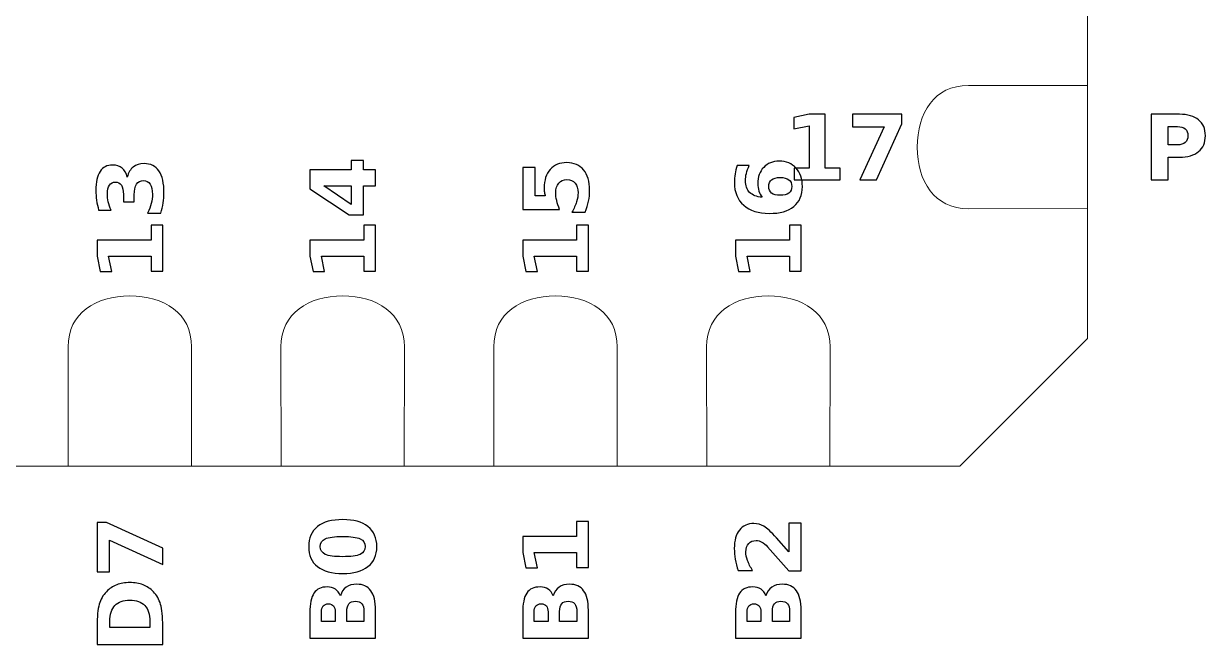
# Model space of a CAD drawing. Header units: centimetres. Extents: x -11 to -9.93, y -15.45 to -14.26.
# Drawn here: x -10.5 to -10.2223, y -15.1419 to -14.996 of the extents above; entities that cross this region are included whole.
import ezdxf

# ---------------------------------------------------------------- set-up
doc = ezdxf.new("R2010")
doc.units = ezdxf.units.CM
doc.header["$MEASUREMENT"] = 0
doc.layers.add('Layer 1', color=7, linetype='Continuous')

msp = doc.modelspace()

# ---------------------------------------------------------------- linework, layer by layer
at = {"layer": 'Layer 1', "color": 7, "lineweight": 9}
msp.add_open_spline([(-10.75, -15.07), (-10.75, -15.07), (-10.75, -14.63), (-10.75, -14.63), (-10.75, -14.63), (-10.75, -14.63), (-10.72, -14.6), (-10.72, -14.6), (-10.72, -14.6), (-10.72, -14.6), (-10.28, -14.6), (-10.28, -14.6), (-10.28, -14.6), (-10.28, -14.6), (-10.25, -14.63), (-10.25, -14.63), (-10.25, -14.63), (-10.25, -14.63), (-10.25, -15.07), (-10.25, -15.07), (-10.25, -15.07), (-10.25, -15.07), (-10.28, -15.1), (-10.28, -15.1), (-10.28, -15.1), (-10.28, -15.1), (-10.72, -15.1), (-10.72, -15.1), (-10.72, -15.1), (-10.72, -15.1), (-10.75, -15.07), (-10.75, -15.07)], degree=3, knots=[0, 0, 0, 0, 0.125, 0.125, 0.125, 0.125, 0.25, 0.25, 0.25, 0.25, 0.375, 0.375, 0.375, 0.375, 0.5, 0.5, 0.5, 0.5, 0.625, 0.625, 0.625, 0.625, 0.75, 0.75, 0.75, 0.75, 0.875, 0.875, 0.875, 0.875, 1, 1, 1, 1], dxfattribs=at)
at = {"layer": 'Layer 1', "color": 250, "lineweight": 5}
for points in [[(-10.278, -15.0105), (-10.28601, -15.0105), (-10.29, -15.01699), (-10.29, -15.025), (-10.29, -15.025), (-10.29, -15.03301), (-10.28601, -15.0395), (-10.278, -15.0395), (-10.278, -15.0395), (-10.278, -15.0395), (-10.25, -15.03947), (-10.25, -15.03947), (-10.25, -15.03947), (-10.25, -15.03947), (-10.25, -15.01054), (-10.25, -15.01054), (-10.25, -15.01054), (-10.25, -15.01054), (-10.278, -15.0105), (-10.278, -15.0105)], [(-10.4605, -15.072), (-10.4605, -15.06399), (-10.46699, -15.06), (-10.475, -15.06), (-10.475, -15.06), (-10.48301, -15.06), (-10.4895, -15.06399), (-10.4895, -15.072), (-10.4895, -15.072), (-10.4895, -15.072), (-10.48947, -15.1), (-10.48947, -15.1), (-10.48947, -15.1), (-10.48947, -15.1), (-10.46054, -15.1), (-10.46054, -15.1), (-10.46054, -15.1), (-10.46054, -15.1), (-10.4605, -15.072), (-10.4605, -15.072)], [(-10.4105, -15.072), (-10.4105, -15.06399), (-10.41699, -15.06), (-10.425, -15.06), (-10.425, -15.06), (-10.43301, -15.06), (-10.4395, -15.06399), (-10.4395, -15.072), (-10.4395, -15.072), (-10.4395, -15.072), (-10.43947, -15.1), (-10.43947, -15.1), (-10.43947, -15.1), (-10.43947, -15.1), (-10.41054, -15.1), (-10.41054, -15.1), (-10.41054, -15.1), (-10.41054, -15.1), (-10.4105, -15.072), (-10.4105, -15.072)], [(-10.3605, -15.072), (-10.3605, -15.06399), (-10.36699, -15.06), (-10.375, -15.06), (-10.375, -15.06), (-10.38301, -15.06), (-10.3895, -15.06399), (-10.3895, -15.072), (-10.3895, -15.072), (-10.3895, -15.072), (-10.38947, -15.1), (-10.38947, -15.1), (-10.38947, -15.1), (-10.38947, -15.1), (-10.36054, -15.1), (-10.36054, -15.1), (-10.36054, -15.1), (-10.36054, -15.1), (-10.3605, -15.072), (-10.3605, -15.072)], [(-10.3105, -15.072), (-10.3105, -15.06399), (-10.31699, -15.06), (-10.325, -15.06), (-10.325, -15.06), (-10.33301, -15.06), (-10.3395, -15.06399), (-10.3395, -15.072), (-10.3395, -15.072), (-10.3395, -15.072), (-10.33947, -15.1), (-10.33947, -15.1), (-10.33947, -15.1), (-10.33947, -15.1), (-10.31054, -15.1), (-10.31054, -15.1), (-10.31054, -15.1), (-10.31054, -15.1), (-10.3105, -15.072), (-10.3105, -15.072)]]:
    msp.add_open_spline(points, degree=3, knots=[0, 0, 0, 0, 0.2, 0.2, 0.2, 0.2, 0.4, 0.4, 0.4, 0.4, 0.6, 0.6, 0.6, 0.6, 0.8, 0.8, 0.8, 0.8, 1, 1, 1, 1], dxfattribs=at)
at = {"layer": 'Layer 1', "color": 250}
for points, knots in [([(-10.31889, -15.02997), (-10.31889, -15.02997), (-10.31538, -15.02997), (-10.31538, -15.02997), (-10.31538, -15.02997), (-10.31538, -15.02997), (-10.31538, -15.02), (-10.31538, -15.02), (-10.31538, -15.02), (-10.31538, -15.02), (-10.31898, -15.02074), (-10.31898, -15.02074), (-10.31898, -15.02074), (-10.31898, -15.02074), (-10.31898, -15.01803), (-10.31898, -15.01803), (-10.31898, -15.01803), (-10.31898, -15.01803), (-10.3154, -15.01729), (-10.3154, -15.01729), (-10.3154, -15.01729), (-10.3154, -15.01729), (-10.31161, -15.01729), (-10.31161, -15.01729), (-10.31161, -15.01729), (-10.31161, -15.01729), (-10.31161, -15.02997), (-10.31161, -15.02997), (-10.31161, -15.02997), (-10.31161, -15.02997), (-10.3081, -15.02997), (-10.3081, -15.02997), (-10.3081, -15.02997), (-10.3081, -15.02997), (-10.3081, -15.03272), (-10.3081, -15.03272), (-10.3081, -15.03272), (-10.3081, -15.03272), (-10.31889, -15.03272), (-10.31889, -15.03272), (-10.31889, -15.03272), (-10.31889, -15.03272), (-10.31889, -15.02997), (-10.31889, -15.02997)], [0, 0, 0, 0, 0.090909, 0.090909, 0.090909, 0.090909, 0.181818, 0.181818, 0.181818, 0.181818, 0.272727, 0.272727, 0.272727, 0.272727, 0.363636, 0.363636, 0.363636, 0.363636, 0.454545, 0.454545, 0.454545, 0.454545, 0.545455, 0.545455, 0.545455, 0.545455, 0.636364, 0.636364, 0.636364, 0.636364, 0.727273, 0.727273, 0.727273, 0.727273, 0.818182, 0.818182, 0.818182, 0.818182, 0.909091, 0.909091, 0.909091, 0.909091, 1, 1, 1, 1]), ([(-10.30523, -15.01729), (-10.30523, -15.01729), (-10.2936, -15.01729), (-10.2936, -15.01729), (-10.2936, -15.01729), (-10.2936, -15.01729), (-10.2936, -15.01953), (-10.2936, -15.01953), (-10.2936, -15.01953), (-10.2936, -15.01953), (-10.29961, -15.03272), (-10.29961, -15.03272), (-10.29961, -15.03272), (-10.29961, -15.03272), (-10.30349, -15.03272), (-10.30349, -15.03272), (-10.30349, -15.03272), (-10.30349, -15.03272), (-10.29779, -15.02021), (-10.29779, -15.02021), (-10.29779, -15.02021), (-10.29779, -15.02021), (-10.30523, -15.02021), (-10.30523, -15.02021), (-10.30523, -15.02021), (-10.30523, -15.02021), (-10.30523, -15.01729), (-10.30523, -15.01729)], [0, 0, 0, 0, 0.142857, 0.142857, 0.142857, 0.142857, 0.285714, 0.285714, 0.285714, 0.285714, 0.428571, 0.428571, 0.428571, 0.428571, 0.571429, 0.571429, 0.571429, 0.571429, 0.714286, 0.714286, 0.714286, 0.714286, 0.857143, 0.857143, 0.857143, 0.857143, 1, 1, 1, 1]), ([(-10.23502, -15.01729), (-10.23502, -15.01729), (-10.22841, -15.01729), (-10.22841, -15.01729), (-10.22841, -15.01729), (-10.22645, -15.01729), (-10.22494, -15.01772), (-10.22389, -15.0186), (-10.22389, -15.0186), (-10.22284, -15.01947), (-10.22231, -15.02071), (-10.22231, -15.02232), (-10.22231, -15.02232), (-10.22231, -15.02394), (-10.22284, -15.02518), (-10.22389, -15.02605), (-10.22389, -15.02605), (-10.22494, -15.02693), (-10.22645, -15.02736), (-10.22841, -15.02736), (-10.22841, -15.02736), (-10.22841, -15.02736), (-10.23104, -15.02736), (-10.23104, -15.02736), (-10.23104, -15.02736), (-10.23104, -15.02736), (-10.23104, -15.03272), (-10.23104, -15.03272), (-10.23104, -15.03272), (-10.23104, -15.03272), (-10.23502, -15.03272), (-10.23502, -15.03272), (-10.23502, -15.03272), (-10.23502, -15.03272), (-10.23502, -15.01729), (-10.23502, -15.01729)], [0, 0, 0, 0, 0.111111, 0.111111, 0.111111, 0.111111, 0.222222, 0.222222, 0.222222, 0.222222, 0.333333, 0.333333, 0.333333, 0.333333, 0.444444, 0.444444, 0.444444, 0.444444, 0.555556, 0.555556, 0.555556, 0.555556, 0.666667, 0.666667, 0.666667, 0.666667, 0.777778, 0.777778, 0.777778, 0.777778, 0.888889, 0.888889, 0.888889, 0.888889, 1, 1, 1, 1]), ([(-10.23104, -15.02017), (-10.23104, -15.02017), (-10.23104, -15.02448), (-10.23104, -15.02448), (-10.23104, -15.02448), (-10.23104, -15.02448), (-10.22883, -15.02448), (-10.22883, -15.02448), (-10.22883, -15.02448), (-10.22806, -15.02448), (-10.22747, -15.02429), (-10.22705, -15.02392), (-10.22705, -15.02392), (-10.22663, -15.02354), (-10.22641, -15.02301), (-10.22641, -15.02232), (-10.22641, -15.02232), (-10.22641, -15.02163), (-10.22663, -15.0211), (-10.22705, -15.02073), (-10.22705, -15.02073), (-10.22747, -15.02036), (-10.22806, -15.02017), (-10.22883, -15.02017), (-10.22883, -15.02017), (-10.22883, -15.02017), (-10.23104, -15.02017), (-10.23104, -15.02017)], [0, 0, 0, 0, 0.142857, 0.142857, 0.142857, 0.142857, 0.285714, 0.285714, 0.285714, 0.285714, 0.428571, 0.428571, 0.428571, 0.428571, 0.571429, 0.571429, 0.571429, 0.571429, 0.714286, 0.714286, 0.714286, 0.714286, 0.857143, 0.857143, 0.857143, 0.857143, 1, 1, 1, 1]), ([(-10.4756, -15.03205), (-10.47534, -15.03101), (-10.47487, -15.03022), (-10.4742, -15.02968), (-10.4742, -15.02968), (-10.47354, -15.02914), (-10.47269, -15.02887), (-10.47167, -15.02887), (-10.47167, -15.02887), (-10.47013, -15.02887), (-10.46897, -15.02945), (-10.46817, -15.03062), (-10.46817, -15.03062), (-10.46738, -15.03179), (-10.46698, -15.0335), (-10.46698, -15.03575), (-10.46698, -15.03575), (-10.46698, -15.03654), (-10.46704, -15.03734), (-10.46717, -15.03813), (-10.46717, -15.03813), (-10.4673, -15.03893), (-10.46749, -15.03972), (-10.46775, -15.0405), (-10.46775, -15.0405), (-10.46775, -15.0405), (-10.47082, -15.0405), (-10.47082, -15.0405), (-10.47082, -15.0405), (-10.47044, -15.03975), (-10.47016, -15.03901), (-10.46997, -15.03828), (-10.46997, -15.03828), (-10.46979, -15.03755), (-10.46969, -15.03682), (-10.46969, -15.03611), (-10.46969, -15.03611), (-10.46969, -15.03506), (-10.46987, -15.03425), (-10.47024, -15.03369), (-10.47024, -15.03369), (-10.4706, -15.03313), (-10.47113, -15.03285), (-10.47181, -15.03285), (-10.47181, -15.03285), (-10.47251, -15.03285), (-10.47305, -15.03314), (-10.47341, -15.03371), (-10.47341, -15.03371), (-10.47377, -15.03429), (-10.47395, -15.03514), (-10.47395, -15.03626), (-10.47395, -15.03626), (-10.47395, -15.03626), (-10.47395, -15.03785), (-10.47395, -15.03785), (-10.47395, -15.03785), (-10.47395, -15.03785), (-10.47651, -15.03785), (-10.47651, -15.03785), (-10.47651, -15.03785), (-10.47651, -15.03785), (-10.47651, -15.03618), (-10.47651, -15.03618), (-10.47651, -15.03618), (-10.47651, -15.03517), (-10.47667, -15.03443), (-10.47698, -15.03394), (-10.47698, -15.03394), (-10.4773, -15.03345), (-10.47777, -15.03321), (-10.47841, -15.03321), (-10.47841, -15.03321), (-10.479, -15.03321), (-10.47946, -15.03345), (-10.47978, -15.03392), (-10.47978, -15.03392), (-10.48011, -15.0344), (-10.48027, -15.03507), (-10.48027, -15.03594), (-10.48027, -15.03594), (-10.48027, -15.03658), (-10.4802, -15.03722), (-10.48006, -15.03788), (-10.48006, -15.03788), (-10.47991, -15.03853), (-10.4797, -15.03918), (-10.47941, -15.03983), (-10.47941, -15.03983), (-10.47941, -15.03983), (-10.48233, -15.03983), (-10.48233, -15.03983), (-10.48233, -15.03983), (-10.48255, -15.03904), (-10.48272, -15.03827), (-10.48283, -15.0375), (-10.48283, -15.0375), (-10.48294, -15.03672), (-10.48299, -15.03597), (-10.48299, -15.03522), (-10.48299, -15.03522), (-10.48299, -15.03322), (-10.48266, -15.03172), (-10.482, -15.03072), (-10.482, -15.03072), (-10.48135, -15.02973), (-10.48036, -15.02923), (-10.47903, -15.02923), (-10.47903, -15.02923), (-10.47813, -15.02923), (-10.47739, -15.02947), (-10.47682, -15.02994), (-10.47682, -15.02994), (-10.47624, -15.03042), (-10.47584, -15.03112), (-10.4756, -15.03205)], [0, 0, 0, 0, 0.034483, 0.034483, 0.034483, 0.034483, 0.068966, 0.068966, 0.068966, 0.068966, 0.103448, 0.103448, 0.103448, 0.103448, 0.137931, 0.137931, 0.137931, 0.137931, 0.172414, 0.172414, 0.172414, 0.172414, 0.206897, 0.206897, 0.206897, 0.206897, 0.241379, 0.241379, 0.241379, 0.241379, 0.275862, 0.275862, 0.275862, 0.275862, 0.310345, 0.310345, 0.310345, 0.310345, 0.344828, 0.344828, 0.344828, 0.344828, 0.37931, 0.37931, 0.37931, 0.37931, 0.413793, 0.413793, 0.413793, 0.413793, 0.448276, 0.448276, 0.448276, 0.448276, 0.482759, 0.482759, 0.482759, 0.482759, 0.517241, 0.517241, 0.517241, 0.517241, 0.551724, 0.551724, 0.551724, 0.551724, 0.586207, 0.586207, 0.586207, 0.586207, 0.62069, 0.62069, 0.62069, 0.62069, 0.655172, 0.655172, 0.655172, 0.655172, 0.689655, 0.689655, 0.689655, 0.689655, 0.724138, 0.724138, 0.724138, 0.724138, 0.758621, 0.758621, 0.758621, 0.758621, 0.793103, 0.793103, 0.793103, 0.793103, 0.827586, 0.827586, 0.827586, 0.827586, 0.862069, 0.862069, 0.862069, 0.862069, 0.896552, 0.896552, 0.896552, 0.896552, 0.931034, 0.931034, 0.931034, 0.931034, 0.965517, 0.965517, 0.965517, 0.965517, 1, 1, 1, 1]), ([(-10.43271, -15.03478), (-10.43271, -15.03478), (-10.43271, -15.03035), (-10.43271, -15.03035), (-10.43271, -15.03035), (-10.43271, -15.03035), (-10.42297, -15.03035), (-10.42297, -15.03035), (-10.42297, -15.03035), (-10.42297, -15.03035), (-10.42297, -15.02815), (-10.42297, -15.02815), (-10.42297, -15.02815), (-10.42297, -15.02815), (-10.42009, -15.02815), (-10.42009, -15.02815), (-10.42009, -15.02815), (-10.42009, -15.02815), (-10.42009, -15.03035), (-10.42009, -15.03035), (-10.42009, -15.03035), (-10.42009, -15.03035), (-10.41728, -15.03035), (-10.41728, -15.03035), (-10.41728, -15.03035), (-10.41728, -15.03035), (-10.41728, -15.03411), (-10.41728, -15.03411), (-10.41728, -15.03411), (-10.41728, -15.03411), (-10.42009, -15.03411), (-10.42009, -15.03411), (-10.42009, -15.03411), (-10.42009, -15.03411), (-10.42009, -15.04096), (-10.42009, -15.04096), (-10.42009, -15.04096), (-10.42009, -15.04096), (-10.4235, -15.04096), (-10.4235, -15.04096), (-10.4235, -15.04096), (-10.4235, -15.04096), (-10.43271, -15.03478), (-10.43271, -15.03478)], [0, 0, 0, 0, 0.090909, 0.090909, 0.090909, 0.090909, 0.181818, 0.181818, 0.181818, 0.181818, 0.272727, 0.272727, 0.272727, 0.272727, 0.363636, 0.363636, 0.363636, 0.363636, 0.454545, 0.454545, 0.454545, 0.454545, 0.545455, 0.545455, 0.545455, 0.545455, 0.636364, 0.636364, 0.636364, 0.636364, 0.727273, 0.727273, 0.727273, 0.727273, 0.818182, 0.818182, 0.818182, 0.818182, 0.909091, 0.909091, 0.909091, 0.909091, 1, 1, 1, 1]), ([(-10.38271, -15.03967), (-10.38271, -15.03967), (-10.38271, -15.02977), (-10.38271, -15.02977), (-10.38271, -15.02977), (-10.38271, -15.02977), (-10.37979, -15.02977), (-10.37979, -15.02977), (-10.37979, -15.02977), (-10.37979, -15.02977), (-10.37979, -15.03649), (-10.37979, -15.03649), (-10.37979, -15.03649), (-10.37979, -15.03649), (-10.3774, -15.03649), (-10.3774, -15.03649), (-10.3774, -15.03649), (-10.37748, -15.03619), (-10.37754, -15.03589), (-10.37759, -15.03558), (-10.37759, -15.03558), (-10.37764, -15.03527), (-10.37766, -15.03495), (-10.37766, -15.03462), (-10.37766, -15.03462), (-10.37766, -15.03274), (-10.37719, -15.03128), (-10.37625, -15.03023), (-10.37625, -15.03023), (-10.37531, -15.02918), (-10.37399, -15.02866), (-10.37231, -15.02866), (-10.37231, -15.02866), (-10.37065, -15.02866), (-10.36934, -15.02923), (-10.36839, -15.03037), (-10.36839, -15.03037), (-10.36745, -15.03151), (-10.36698, -15.03309), (-10.36698, -15.03512), (-10.36698, -15.03512), (-10.36698, -15.03599), (-10.36706, -15.03686), (-10.36723, -15.03772), (-10.36723, -15.03772), (-10.3674, -15.03858), (-10.36766, -15.03943), (-10.368, -15.04028), (-10.368, -15.04028), (-10.368, -15.04028), (-10.37114, -15.04028), (-10.37114, -15.04028), (-10.37114, -15.04028), (-10.37065, -15.03944), (-10.37029, -15.03864), (-10.37005, -15.03788), (-10.37005, -15.03788), (-10.36981, -15.03713), (-10.36969, -15.03642), (-10.36969, -15.03575), (-10.36969, -15.03575), (-10.36969, -15.03478), (-10.36993, -15.03402), (-10.3704, -15.03347), (-10.3704, -15.03347), (-10.37087, -15.03292), (-10.37151, -15.03264), (-10.37231, -15.03264), (-10.37231, -15.03264), (-10.37313, -15.03264), (-10.37377, -15.03292), (-10.37423, -15.03347), (-10.37423, -15.03347), (-10.3747, -15.03402), (-10.37494, -15.03478), (-10.37494, -15.03575), (-10.37494, -15.03575), (-10.37494, -15.03632), (-10.37486, -15.03693), (-10.37471, -15.03758), (-10.37471, -15.03758), (-10.37457, -15.03823), (-10.37434, -15.03892), (-10.37403, -15.03967), (-10.37403, -15.03967), (-10.37403, -15.03967), (-10.38271, -15.03967), (-10.38271, -15.03967)], [0, 0, 0, 0, 0.045455, 0.045455, 0.045455, 0.045455, 0.090909, 0.090909, 0.090909, 0.090909, 0.136364, 0.136364, 0.136364, 0.136364, 0.181818, 0.181818, 0.181818, 0.181818, 0.227273, 0.227273, 0.227273, 0.227273, 0.272727, 0.272727, 0.272727, 0.272727, 0.318182, 0.318182, 0.318182, 0.318182, 0.363636, 0.363636, 0.363636, 0.363636, 0.409091, 0.409091, 0.409091, 0.409091, 0.454545, 0.454545, 0.454545, 0.454545, 0.5, 0.5, 0.5, 0.5, 0.545455, 0.545455, 0.545455, 0.545455, 0.590909, 0.590909, 0.590909, 0.590909, 0.636364, 0.636364, 0.636364, 0.636364, 0.681818, 0.681818, 0.681818, 0.681818, 0.727273, 0.727273, 0.727273, 0.727273, 0.772727, 0.772727, 0.772727, 0.772727, 0.818182, 0.818182, 0.818182, 0.818182, 0.863636, 0.863636, 0.863636, 0.863636, 0.909091, 0.909091, 0.909091, 0.909091, 0.954545, 0.954545, 0.954545, 0.954545, 1, 1, 1, 1]), ([(-10.33231, -15.02933), (-10.33231, -15.02933), (-10.32946, -15.02933), (-10.32946, -15.02933), (-10.32946, -15.02933), (-10.32977, -15.02999), (-10.33, -15.0306), (-10.33014, -15.03118), (-10.33014, -15.03118), (-10.33029, -15.03176), (-10.33037, -15.03233), (-10.33037, -15.03288), (-10.33037, -15.03288), (-10.33037, -15.03406), (-10.33004, -15.03498), (-10.32938, -15.03565), (-10.32938, -15.03565), (-10.32872, -15.03631), (-10.32775, -15.0367), (-10.32645, -15.0368), (-10.32645, -15.0368), (-10.32679, -15.03635), (-10.32704, -15.03586), (-10.32721, -15.03533), (-10.32721, -15.03533), (-10.32738, -15.0348), (-10.32746, -15.03422), (-10.32746, -15.03359), (-10.32746, -15.03359), (-10.32746, -15.03201), (-10.327, -15.03074), (-10.32608, -15.02977), (-10.32608, -15.02977), (-10.32516, -15.0288), (-10.32395, -15.02832), (-10.32245, -15.02832), (-10.32245, -15.02832), (-10.32079, -15.02832), (-10.31947, -15.02886), (-10.31847, -15.02994), (-10.31847, -15.02994), (-10.31748, -15.03102), (-10.31698, -15.03248), (-10.31698, -15.03429), (-10.31698, -15.03429), (-10.31698, -15.0363), (-10.31766, -15.03785), (-10.31901, -15.03895), (-10.31901, -15.03895), (-10.32036, -15.04005), (-10.32229, -15.0406), (-10.32477, -15.0406), (-10.32477, -15.0406), (-10.32732, -15.0406), (-10.32933, -15.03996), (-10.33078, -15.03867), (-10.33078, -15.03867), (-10.33224, -15.03738), (-10.33297, -15.03562), (-10.33297, -15.03338), (-10.33297, -15.03338), (-10.33297, -15.03267), (-10.33291, -15.03198), (-10.3328, -15.03131), (-10.3328, -15.03131), (-10.3327, -15.03065), (-10.33253, -15.02999), (-10.33231, -15.02933)], [0, 0, 0, 0, 0.058824, 0.058824, 0.058824, 0.058824, 0.117647, 0.117647, 0.117647, 0.117647, 0.176471, 0.176471, 0.176471, 0.176471, 0.235294, 0.235294, 0.235294, 0.235294, 0.294118, 0.294118, 0.294118, 0.294118, 0.352941, 0.352941, 0.352941, 0.352941, 0.411765, 0.411765, 0.411765, 0.411765, 0.470588, 0.470588, 0.470588, 0.470588, 0.529412, 0.529412, 0.529412, 0.529412, 0.588235, 0.588235, 0.588235, 0.588235, 0.647059, 0.647059, 0.647059, 0.647059, 0.705882, 0.705882, 0.705882, 0.705882, 0.764706, 0.764706, 0.764706, 0.764706, 0.823529, 0.823529, 0.823529, 0.823529, 0.882353, 0.882353, 0.882353, 0.882353, 0.941176, 0.941176, 0.941176, 0.941176, 1, 1, 1, 1]), ([(-10.42944, -15.03411), (-10.42944, -15.03411), (-10.42297, -15.03848), (-10.42297, -15.03848), (-10.42297, -15.03848), (-10.42297, -15.03848), (-10.42297, -15.03411), (-10.42297, -15.03411), (-10.42297, -15.03411), (-10.42297, -15.03411), (-10.42944, -15.03411), (-10.42944, -15.03411)], [0, 0, 0, 0, 0.333333, 0.333333, 0.333333, 0.333333, 0.666667, 0.666667, 0.666667, 0.666667, 1, 1, 1, 1]), ([(-10.3249, -15.03425), (-10.3249, -15.03495), (-10.32467, -15.03547), (-10.32422, -15.03582), (-10.32422, -15.03582), (-10.32377, -15.03617), (-10.32309, -15.03634), (-10.32219, -15.03634), (-10.32219, -15.03634), (-10.32129, -15.03634), (-10.32061, -15.03617), (-10.32016, -15.03582), (-10.32016, -15.03582), (-10.31971, -15.03547), (-10.31948, -15.03495), (-10.31948, -15.03425), (-10.31948, -15.03425), (-10.31948, -15.03355), (-10.31971, -15.03302), (-10.32016, -15.03268), (-10.32016, -15.03268), (-10.32061, -15.03233), (-10.32129, -15.03215), (-10.32219, -15.03215), (-10.32219, -15.03215), (-10.32309, -15.03215), (-10.32377, -15.03233), (-10.32422, -15.03268), (-10.32422, -15.03268), (-10.32467, -15.03302), (-10.3249, -15.03355), (-10.3249, -15.03425)], [0, 0, 0, 0, 0.125, 0.125, 0.125, 0.125, 0.25, 0.25, 0.25, 0.25, 0.375, 0.375, 0.375, 0.375, 0.5, 0.5, 0.5, 0.5, 0.625, 0.625, 0.625, 0.625, 0.75, 0.75, 0.75, 0.75, 0.875, 0.875, 0.875, 0.875, 1, 1, 1, 1]), ([(-10.47003, -15.05416), (-10.47003, -15.05416), (-10.47003, -15.05065), (-10.47003, -15.05065), (-10.47003, -15.05065), (-10.47003, -15.05065), (-10.48, -15.05065), (-10.48, -15.05065), (-10.48, -15.05065), (-10.48, -15.05065), (-10.47926, -15.05425), (-10.47926, -15.05425), (-10.47926, -15.05425), (-10.47926, -15.05425), (-10.48197, -15.05425), (-10.48197, -15.05425), (-10.48197, -15.05425), (-10.48197, -15.05425), (-10.48271, -15.05067), (-10.48271, -15.05067), (-10.48271, -15.05067), (-10.48271, -15.05067), (-10.48271, -15.04688), (-10.48271, -15.04688), (-10.48271, -15.04688), (-10.48271, -15.04688), (-10.47003, -15.04688), (-10.47003, -15.04688), (-10.47003, -15.04688), (-10.47003, -15.04688), (-10.47003, -15.04337), (-10.47003, -15.04337), (-10.47003, -15.04337), (-10.47003, -15.04337), (-10.46728, -15.04337), (-10.46728, -15.04337), (-10.46728, -15.04337), (-10.46728, -15.04337), (-10.46728, -15.05416), (-10.46728, -15.05416), (-10.46728, -15.05416), (-10.46728, -15.05416), (-10.47003, -15.05416), (-10.47003, -15.05416)], [0, 0, 0, 0, 0.090909, 0.090909, 0.090909, 0.090909, 0.181818, 0.181818, 0.181818, 0.181818, 0.272727, 0.272727, 0.272727, 0.272727, 0.363636, 0.363636, 0.363636, 0.363636, 0.454545, 0.454545, 0.454545, 0.454545, 0.545455, 0.545455, 0.545455, 0.545455, 0.636364, 0.636364, 0.636364, 0.636364, 0.727273, 0.727273, 0.727273, 0.727273, 0.818182, 0.818182, 0.818182, 0.818182, 0.909091, 0.909091, 0.909091, 0.909091, 1, 1, 1, 1]), ([(-10.42003, -15.05416), (-10.42003, -15.05416), (-10.42003, -15.05065), (-10.42003, -15.05065), (-10.42003, -15.05065), (-10.42003, -15.05065), (-10.43, -15.05065), (-10.43, -15.05065), (-10.43, -15.05065), (-10.43, -15.05065), (-10.42926, -15.05425), (-10.42926, -15.05425), (-10.42926, -15.05425), (-10.42926, -15.05425), (-10.43197, -15.05425), (-10.43197, -15.05425), (-10.43197, -15.05425), (-10.43197, -15.05425), (-10.43271, -15.05067), (-10.43271, -15.05067), (-10.43271, -15.05067), (-10.43271, -15.05067), (-10.43271, -15.04688), (-10.43271, -15.04688), (-10.43271, -15.04688), (-10.43271, -15.04688), (-10.42003, -15.04688), (-10.42003, -15.04688), (-10.42003, -15.04688), (-10.42003, -15.04688), (-10.42003, -15.04337), (-10.42003, -15.04337), (-10.42003, -15.04337), (-10.42003, -15.04337), (-10.41728, -15.04337), (-10.41728, -15.04337), (-10.41728, -15.04337), (-10.41728, -15.04337), (-10.41728, -15.05416), (-10.41728, -15.05416), (-10.41728, -15.05416), (-10.41728, -15.05416), (-10.42003, -15.05416), (-10.42003, -15.05416)], [0, 0, 0, 0, 0.090909, 0.090909, 0.090909, 0.090909, 0.181818, 0.181818, 0.181818, 0.181818, 0.272727, 0.272727, 0.272727, 0.272727, 0.363636, 0.363636, 0.363636, 0.363636, 0.454545, 0.454545, 0.454545, 0.454545, 0.545455, 0.545455, 0.545455, 0.545455, 0.636364, 0.636364, 0.636364, 0.636364, 0.727273, 0.727273, 0.727273, 0.727273, 0.818182, 0.818182, 0.818182, 0.818182, 0.909091, 0.909091, 0.909091, 0.909091, 1, 1, 1, 1]), ([(-10.37003, -15.05416), (-10.37003, -15.05416), (-10.37003, -15.05065), (-10.37003, -15.05065), (-10.37003, -15.05065), (-10.37003, -15.05065), (-10.38, -15.05065), (-10.38, -15.05065), (-10.38, -15.05065), (-10.38, -15.05065), (-10.37926, -15.05425), (-10.37926, -15.05425), (-10.37926, -15.05425), (-10.37926, -15.05425), (-10.38197, -15.05425), (-10.38197, -15.05425), (-10.38197, -15.05425), (-10.38197, -15.05425), (-10.38271, -15.05067), (-10.38271, -15.05067), (-10.38271, -15.05067), (-10.38271, -15.05067), (-10.38271, -15.04688), (-10.38271, -15.04688), (-10.38271, -15.04688), (-10.38271, -15.04688), (-10.37003, -15.04688), (-10.37003, -15.04688), (-10.37003, -15.04688), (-10.37003, -15.04688), (-10.37003, -15.04337), (-10.37003, -15.04337), (-10.37003, -15.04337), (-10.37003, -15.04337), (-10.36728, -15.04337), (-10.36728, -15.04337), (-10.36728, -15.04337), (-10.36728, -15.04337), (-10.36728, -15.05416), (-10.36728, -15.05416), (-10.36728, -15.05416), (-10.36728, -15.05416), (-10.37003, -15.05416), (-10.37003, -15.05416)], [0, 0, 0, 0, 0.090909, 0.090909, 0.090909, 0.090909, 0.181818, 0.181818, 0.181818, 0.181818, 0.272727, 0.272727, 0.272727, 0.272727, 0.363636, 0.363636, 0.363636, 0.363636, 0.454545, 0.454545, 0.454545, 0.454545, 0.545455, 0.545455, 0.545455, 0.545455, 0.636364, 0.636364, 0.636364, 0.636364, 0.727273, 0.727273, 0.727273, 0.727273, 0.818182, 0.818182, 0.818182, 0.818182, 0.909091, 0.909091, 0.909091, 0.909091, 1, 1, 1, 1]), ([(-10.32003, -15.05416), (-10.32003, -15.05416), (-10.32003, -15.05065), (-10.32003, -15.05065), (-10.32003, -15.05065), (-10.32003, -15.05065), (-10.33, -15.05065), (-10.33, -15.05065), (-10.33, -15.05065), (-10.33, -15.05065), (-10.32926, -15.05425), (-10.32926, -15.05425), (-10.32926, -15.05425), (-10.32926, -15.05425), (-10.33197, -15.05425), (-10.33197, -15.05425), (-10.33197, -15.05425), (-10.33197, -15.05425), (-10.33271, -15.05067), (-10.33271, -15.05067), (-10.33271, -15.05067), (-10.33271, -15.05067), (-10.33271, -15.04688), (-10.33271, -15.04688), (-10.33271, -15.04688), (-10.33271, -15.04688), (-10.32003, -15.04688), (-10.32003, -15.04688), (-10.32003, -15.04688), (-10.32003, -15.04688), (-10.32003, -15.04337), (-10.32003, -15.04337), (-10.32003, -15.04337), (-10.32003, -15.04337), (-10.31728, -15.04337), (-10.31728, -15.04337), (-10.31728, -15.04337), (-10.31728, -15.04337), (-10.31728, -15.05416), (-10.31728, -15.05416), (-10.31728, -15.05416), (-10.31728, -15.05416), (-10.32003, -15.05416), (-10.32003, -15.05416)], [0, 0, 0, 0, 0.090909, 0.090909, 0.090909, 0.090909, 0.181818, 0.181818, 0.181818, 0.181818, 0.272727, 0.272727, 0.272727, 0.272727, 0.363636, 0.363636, 0.363636, 0.363636, 0.454545, 0.454545, 0.454545, 0.454545, 0.545455, 0.545455, 0.545455, 0.545455, 0.636364, 0.636364, 0.636364, 0.636364, 0.727273, 0.727273, 0.727273, 0.727273, 0.818182, 0.818182, 0.818182, 0.818182, 0.909091, 0.909091, 0.909091, 0.909091, 1, 1, 1, 1]), ([(-10.48271, -15.12489), (-10.48271, -15.12489), (-10.48271, -15.11326), (-10.48271, -15.11326), (-10.48271, -15.11326), (-10.48271, -15.11326), (-10.48047, -15.11326), (-10.48047, -15.11326), (-10.48047, -15.11326), (-10.48047, -15.11326), (-10.46728, -15.11927), (-10.46728, -15.11927), (-10.46728, -15.11927), (-10.46728, -15.11927), (-10.46728, -15.12315), (-10.46728, -15.12315), (-10.46728, -15.12315), (-10.46728, -15.12315), (-10.47979, -15.11745), (-10.47979, -15.11745), (-10.47979, -15.11745), (-10.47979, -15.11745), (-10.47979, -15.12489), (-10.47979, -15.12489), (-10.47979, -15.12489), (-10.47979, -15.12489), (-10.48271, -15.12489), (-10.48271, -15.12489)], [0, 0, 0, 0, 0.142857, 0.142857, 0.142857, 0.142857, 0.285714, 0.285714, 0.285714, 0.285714, 0.428571, 0.428571, 0.428571, 0.428571, 0.571429, 0.571429, 0.571429, 0.571429, 0.714286, 0.714286, 0.714286, 0.714286, 0.857143, 0.857143, 0.857143, 0.857143, 1, 1, 1, 1]), ([(-10.42498, -15.11258), (-10.42242, -15.11258), (-10.42045, -15.11313), (-10.41906, -15.11424), (-10.41906, -15.11424), (-10.41768, -15.11534), (-10.41698, -15.1169), (-10.41698, -15.11893), (-10.41698, -15.11893), (-10.41698, -15.12096), (-10.41768, -15.12253), (-10.41906, -15.12363), (-10.41906, -15.12363), (-10.42045, -15.12474), (-10.42242, -15.12529), (-10.42498, -15.12529), (-10.42498, -15.12529), (-10.42754, -15.12529), (-10.42952, -15.12474), (-10.43091, -15.12363), (-10.43091, -15.12363), (-10.4323, -15.12253), (-10.43299, -15.12096), (-10.43299, -15.11893), (-10.43299, -15.11893), (-10.43299, -15.1169), (-10.4323, -15.11534), (-10.43091, -15.11424), (-10.43091, -15.11424), (-10.42952, -15.11313), (-10.42754, -15.11258), (-10.42498, -15.11258)], [0, 0, 0, 0, 0.125, 0.125, 0.125, 0.125, 0.25, 0.25, 0.25, 0.25, 0.375, 0.375, 0.375, 0.375, 0.5, 0.5, 0.5, 0.5, 0.625, 0.625, 0.625, 0.625, 0.75, 0.75, 0.75, 0.75, 0.875, 0.875, 0.875, 0.875, 1, 1, 1, 1]), ([(-10.37003, -15.12382), (-10.37003, -15.12382), (-10.37003, -15.12031), (-10.37003, -15.12031), (-10.37003, -15.12031), (-10.37003, -15.12031), (-10.38, -15.12031), (-10.38, -15.12031), (-10.38, -15.12031), (-10.38, -15.12031), (-10.37926, -15.12391), (-10.37926, -15.12391), (-10.37926, -15.12391), (-10.37926, -15.12391), (-10.38197, -15.12391), (-10.38197, -15.12391), (-10.38197, -15.12391), (-10.38197, -15.12391), (-10.38271, -15.12033), (-10.38271, -15.12033), (-10.38271, -15.12033), (-10.38271, -15.12033), (-10.38271, -15.11654), (-10.38271, -15.11654), (-10.38271, -15.11654), (-10.38271, -15.11654), (-10.37003, -15.11654), (-10.37003, -15.11654), (-10.37003, -15.11654), (-10.37003, -15.11654), (-10.37003, -15.11303), (-10.37003, -15.11303), (-10.37003, -15.11303), (-10.37003, -15.11303), (-10.36728, -15.11303), (-10.36728, -15.11303), (-10.36728, -15.11303), (-10.36728, -15.11303), (-10.36728, -15.12382), (-10.36728, -15.12382), (-10.36728, -15.12382), (-10.36728, -15.12382), (-10.37003, -15.12382), (-10.37003, -15.12382)], [0, 0, 0, 0, 0.090909, 0.090909, 0.090909, 0.090909, 0.181818, 0.181818, 0.181818, 0.181818, 0.272727, 0.272727, 0.272727, 0.272727, 0.363636, 0.363636, 0.363636, 0.363636, 0.454545, 0.454545, 0.454545, 0.454545, 0.545455, 0.545455, 0.545455, 0.545455, 0.636364, 0.636364, 0.636364, 0.636364, 0.727273, 0.727273, 0.727273, 0.727273, 0.818182, 0.818182, 0.818182, 0.818182, 0.909091, 0.909091, 0.909091, 0.909091, 1, 1, 1, 1]), ([(-10.3202, -15.1202), (-10.3202, -15.1202), (-10.3202, -15.11341), (-10.3202, -15.11341), (-10.3202, -15.11341), (-10.3202, -15.11341), (-10.31728, -15.11341), (-10.31728, -15.11341), (-10.31728, -15.11341), (-10.31728, -15.11341), (-10.31728, -15.12462), (-10.31728, -15.12462), (-10.31728, -15.12462), (-10.31728, -15.12462), (-10.3202, -15.12462), (-10.3202, -15.12462), (-10.3202, -15.12462), (-10.3202, -15.12462), (-10.32518, -15.11899), (-10.32518, -15.11899), (-10.32518, -15.11899), (-10.32563, -15.11848), (-10.32608, -15.11811), (-10.32651, -15.11787), (-10.32651, -15.11787), (-10.32694, -15.11763), (-10.3274, -15.11751), (-10.32786, -15.11751), (-10.32786, -15.11751), (-10.32859, -15.11751), (-10.32917, -15.11775), (-10.32961, -15.11824), (-10.32961, -15.11824), (-10.33005, -15.11872), (-10.33027, -15.11937), (-10.33027, -15.12018), (-10.33027, -15.12018), (-10.33027, -15.1208), (-10.33014, -15.12148), (-10.32987, -15.12221), (-10.32987, -15.12221), (-10.32961, -15.12295), (-10.32921, -15.12374), (-10.32869, -15.12458), (-10.32869, -15.12458), (-10.32869, -15.12458), (-10.33208, -15.12458), (-10.33208, -15.12458), (-10.33208, -15.12458), (-10.33238, -15.12369), (-10.3326, -15.1228), (-10.33276, -15.12192), (-10.33276, -15.12192), (-10.33291, -15.12105), (-10.33299, -15.12019), (-10.33299, -15.11935), (-10.33299, -15.11935), (-10.33299, -15.1175), (-10.33259, -15.11607), (-10.33177, -15.11504), (-10.33177, -15.11504), (-10.33096, -15.11402), (-10.32983, -15.11351), (-10.32837, -15.11351), (-10.32837, -15.11351), (-10.32753, -15.11351), (-10.32675, -15.11373), (-10.32602, -15.11416), (-10.32602, -15.11416), (-10.32529, -15.1146), (-10.32432, -15.11551), (-10.3231, -15.1169), (-10.3231, -15.1169), (-10.3231, -15.1169), (-10.3202, -15.1202), (-10.3202, -15.1202)], [0, 0, 0, 0, 0.052632, 0.052632, 0.052632, 0.052632, 0.105263, 0.105263, 0.105263, 0.105263, 0.157895, 0.157895, 0.157895, 0.157895, 0.210526, 0.210526, 0.210526, 0.210526, 0.263158, 0.263158, 0.263158, 0.263158, 0.315789, 0.315789, 0.315789, 0.315789, 0.368421, 0.368421, 0.368421, 0.368421, 0.421053, 0.421053, 0.421053, 0.421053, 0.473684, 0.473684, 0.473684, 0.473684, 0.526316, 0.526316, 0.526316, 0.526316, 0.578947, 0.578947, 0.578947, 0.578947, 0.631579, 0.631579, 0.631579, 0.631579, 0.684211, 0.684211, 0.684211, 0.684211, 0.736842, 0.736842, 0.736842, 0.736842, 0.789474, 0.789474, 0.789474, 0.789474, 0.842105, 0.842105, 0.842105, 0.842105, 0.894737, 0.894737, 0.894737, 0.894737, 0.947368, 0.947368, 0.947368, 0.947368, 1, 1, 1, 1]), ([(-10.42501, -15.11656), (-10.42694, -15.11656), (-10.4283, -15.11674), (-10.42909, -15.11711), (-10.42909, -15.11711), (-10.42988, -15.11747), (-10.43027, -15.11808), (-10.43027, -15.11893), (-10.43027, -15.11893), (-10.43027, -15.11978), (-10.42988, -15.12039), (-10.42909, -15.12076), (-10.42909, -15.12076), (-10.4283, -15.12112), (-10.42694, -15.12131), (-10.42501, -15.12131), (-10.42501, -15.12131), (-10.42306, -15.12131), (-10.42169, -15.12112), (-10.42089, -15.12076), (-10.42089, -15.12076), (-10.42009, -15.12039), (-10.41969, -15.11978), (-10.41969, -15.11893), (-10.41969, -15.11893), (-10.41969, -15.11808), (-10.42009, -15.11748), (-10.42089, -15.11711), (-10.42089, -15.11711), (-10.42169, -15.11675), (-10.42306, -15.11656), (-10.42501, -15.11656)], [0, 0, 0, 0, 0.125, 0.125, 0.125, 0.125, 0.25, 0.25, 0.25, 0.25, 0.375, 0.375, 0.375, 0.375, 0.5, 0.5, 0.5, 0.5, 0.625, 0.625, 0.625, 0.625, 0.75, 0.75, 0.75, 0.75, 0.875, 0.875, 0.875, 0.875, 1, 1, 1, 1]), ([(-10.48271, -15.14193), (-10.48271, -15.14193), (-10.48271, -15.13773), (-10.48271, -15.13773), (-10.48271, -15.13773), (-10.48271, -15.13538), (-10.48255, -15.13364), (-10.48221, -15.13249), (-10.48221, -15.13249), (-10.48188, -15.13135), (-10.48131, -15.13036), (-10.48051, -15.12954), (-10.48051, -15.12954), (-10.47982, -15.12882), (-10.47901, -15.12828), (-10.4781, -15.12793), (-10.4781, -15.12793), (-10.47719, -15.12758), (-10.47616, -15.1274), (-10.47501, -15.1274), (-10.47501, -15.1274), (-10.47385, -15.1274), (-10.47281, -15.12758), (-10.4719, -15.12793), (-10.4719, -15.12793), (-10.47098, -15.12828), (-10.47018, -15.12882), (-10.46948, -15.12954), (-10.46948, -15.12954), (-10.46868, -15.13037), (-10.46812, -15.13136), (-10.46778, -15.13252), (-10.46778, -15.13252), (-10.46745, -15.13368), (-10.46728, -15.13541), (-10.46728, -15.13773), (-10.46728, -15.13773), (-10.46728, -15.13773), (-10.46728, -15.14193), (-10.46728, -15.14193), (-10.46728, -15.14193), (-10.46728, -15.14193), (-10.48271, -15.14193), (-10.48271, -15.14193)], [0, 0, 0, 0, 0.090909, 0.090909, 0.090909, 0.090909, 0.181818, 0.181818, 0.181818, 0.181818, 0.272727, 0.272727, 0.272727, 0.272727, 0.363636, 0.363636, 0.363636, 0.363636, 0.454545, 0.454545, 0.454545, 0.454545, 0.545455, 0.545455, 0.545455, 0.545455, 0.636364, 0.636364, 0.636364, 0.636364, 0.727273, 0.727273, 0.727273, 0.727273, 0.818182, 0.818182, 0.818182, 0.818182, 0.909091, 0.909091, 0.909091, 0.909091, 1, 1, 1, 1]), ([(-10.42554, -15.13048), (-10.42529, -15.12963), (-10.42483, -15.12896), (-10.42416, -15.12849), (-10.42416, -15.12849), (-10.4235, -15.12802), (-10.42267, -15.12779), (-10.4217, -15.12779), (-10.4217, -15.12779), (-10.42022, -15.12779), (-10.41911, -15.12829), (-10.41838, -15.1293), (-10.41838, -15.1293), (-10.41765, -15.13031), (-10.41728, -15.13184), (-10.41728, -15.13389), (-10.41728, -15.13389), (-10.41728, -15.13389), (-10.41728, -15.1405), (-10.41728, -15.1405), (-10.41728, -15.1405), (-10.41728, -15.1405), (-10.43271, -15.1405), (-10.43271, -15.1405), (-10.43271, -15.1405), (-10.43271, -15.1405), (-10.43271, -15.13452), (-10.43271, -15.13452), (-10.43271, -15.13452), (-10.43271, -15.13238), (-10.43239, -15.13082), (-10.43174, -15.12987), (-10.43174, -15.12987), (-10.43109, -15.1289), (-10.43006, -15.12842), (-10.42863, -15.12842), (-10.42863, -15.12842), (-10.42788, -15.12842), (-10.42724, -15.1286), (-10.42671, -15.12895), (-10.42671, -15.12895), (-10.42619, -15.1293), (-10.42579, -15.12981), (-10.42554, -15.13048)], [0, 0, 0, 0, 0.090909, 0.090909, 0.090909, 0.090909, 0.181818, 0.181818, 0.181818, 0.181818, 0.272727, 0.272727, 0.272727, 0.272727, 0.363636, 0.363636, 0.363636, 0.363636, 0.454545, 0.454545, 0.454545, 0.454545, 0.545455, 0.545455, 0.545455, 0.545455, 0.636364, 0.636364, 0.636364, 0.636364, 0.727273, 0.727273, 0.727273, 0.727273, 0.818182, 0.818182, 0.818182, 0.818182, 0.909091, 0.909091, 0.909091, 0.909091, 1, 1, 1, 1]), ([(-10.37554, -15.13048), (-10.37529, -15.12963), (-10.37483, -15.12896), (-10.37416, -15.12849), (-10.37416, -15.12849), (-10.3735, -15.12802), (-10.37267, -15.12779), (-10.3717, -15.12779), (-10.3717, -15.12779), (-10.37022, -15.12779), (-10.36911, -15.12829), (-10.36838, -15.1293), (-10.36838, -15.1293), (-10.36765, -15.13031), (-10.36728, -15.13184), (-10.36728, -15.13389), (-10.36728, -15.13389), (-10.36728, -15.13389), (-10.36728, -15.1405), (-10.36728, -15.1405), (-10.36728, -15.1405), (-10.36728, -15.1405), (-10.38271, -15.1405), (-10.38271, -15.1405), (-10.38271, -15.1405), (-10.38271, -15.1405), (-10.38271, -15.13452), (-10.38271, -15.13452), (-10.38271, -15.13452), (-10.38271, -15.13238), (-10.38239, -15.13082), (-10.38174, -15.12987), (-10.38174, -15.12987), (-10.38109, -15.1289), (-10.38006, -15.12842), (-10.37863, -15.12842), (-10.37863, -15.12842), (-10.37788, -15.12842), (-10.37724, -15.1286), (-10.37671, -15.12895), (-10.37671, -15.12895), (-10.37619, -15.1293), (-10.37579, -15.12981), (-10.37554, -15.13048)], [0, 0, 0, 0, 0.090909, 0.090909, 0.090909, 0.090909, 0.181818, 0.181818, 0.181818, 0.181818, 0.272727, 0.272727, 0.272727, 0.272727, 0.363636, 0.363636, 0.363636, 0.363636, 0.454545, 0.454545, 0.454545, 0.454545, 0.545455, 0.545455, 0.545455, 0.545455, 0.636364, 0.636364, 0.636364, 0.636364, 0.727273, 0.727273, 0.727273, 0.727273, 0.818182, 0.818182, 0.818182, 0.818182, 0.909091, 0.909091, 0.909091, 0.909091, 1, 1, 1, 1]), ([(-10.32554, -15.13048), (-10.32529, -15.12963), (-10.32483, -15.12896), (-10.32416, -15.12849), (-10.32416, -15.12849), (-10.3235, -15.12802), (-10.32267, -15.12779), (-10.3217, -15.12779), (-10.3217, -15.12779), (-10.32022, -15.12779), (-10.31911, -15.12829), (-10.31838, -15.1293), (-10.31838, -15.1293), (-10.31765, -15.13031), (-10.31728, -15.13184), (-10.31728, -15.13389), (-10.31728, -15.13389), (-10.31728, -15.13389), (-10.31728, -15.1405), (-10.31728, -15.1405), (-10.31728, -15.1405), (-10.31728, -15.1405), (-10.33271, -15.1405), (-10.33271, -15.1405), (-10.33271, -15.1405), (-10.33271, -15.1405), (-10.33271, -15.13452), (-10.33271, -15.13452), (-10.33271, -15.13452), (-10.33271, -15.13238), (-10.33239, -15.13082), (-10.33174, -15.12987), (-10.33174, -15.12987), (-10.33109, -15.1289), (-10.33006, -15.12842), (-10.32863, -15.12842), (-10.32863, -15.12842), (-10.32788, -15.12842), (-10.32724, -15.1286), (-10.32671, -15.12895), (-10.32671, -15.12895), (-10.32619, -15.1293), (-10.32579, -15.12981), (-10.32554, -15.13048)], [0, 0, 0, 0, 0.090909, 0.090909, 0.090909, 0.090909, 0.181818, 0.181818, 0.181818, 0.181818, 0.272727, 0.272727, 0.272727, 0.272727, 0.363636, 0.363636, 0.363636, 0.363636, 0.454545, 0.454545, 0.454545, 0.454545, 0.545455, 0.545455, 0.545455, 0.545455, 0.636364, 0.636364, 0.636364, 0.636364, 0.727273, 0.727273, 0.727273, 0.727273, 0.818182, 0.818182, 0.818182, 0.818182, 0.909091, 0.909091, 0.909091, 0.909091, 1, 1, 1, 1]), ([(-10.4797, -15.13795), (-10.4797, -15.13795), (-10.47029, -15.13795), (-10.47029, -15.13795), (-10.47029, -15.13795), (-10.47029, -15.13795), (-10.47029, -15.13652), (-10.47029, -15.13652), (-10.47029, -15.13652), (-10.47029, -15.13489), (-10.47069, -15.13365), (-10.4715, -15.13279), (-10.4715, -15.13279), (-10.4723, -15.13194), (-10.47348, -15.13151), (-10.47501, -15.13151), (-10.47501, -15.13151), (-10.47654, -15.13151), (-10.47771, -15.13193), (-10.4785, -15.13279), (-10.4785, -15.13279), (-10.4793, -15.13364), (-10.4797, -15.13489), (-10.4797, -15.13652), (-10.4797, -15.13652), (-10.4797, -15.13652), (-10.4797, -15.13795), (-10.4797, -15.13795)], [0, 0, 0, 0, 0.142857, 0.142857, 0.142857, 0.142857, 0.285714, 0.285714, 0.285714, 0.285714, 0.428571, 0.428571, 0.428571, 0.428571, 0.571429, 0.571429, 0.571429, 0.571429, 0.714286, 0.714286, 0.714286, 0.714286, 0.857143, 0.857143, 0.857143, 0.857143, 1, 1, 1, 1]), ([(-10.41999, -15.13418), (-10.41999, -15.13338), (-10.42016, -15.13278), (-10.42049, -15.13237), (-10.42049, -15.13237), (-10.42083, -15.13197), (-10.42134, -15.13177), (-10.42203, -15.13177), (-10.42203, -15.13177), (-10.42269, -15.13177), (-10.42319, -15.13197), (-10.42353, -15.13237), (-10.42353, -15.13237), (-10.42386, -15.13277), (-10.42403, -15.13337), (-10.42403, -15.13418), (-10.42403, -15.13418), (-10.42403, -15.13418), (-10.42403, -15.13652), (-10.42403, -15.13652), (-10.42403, -15.13652), (-10.42403, -15.13652), (-10.41999, -15.13652), (-10.41999, -15.13652), (-10.41999, -15.13652), (-10.41999, -15.13652), (-10.41999, -15.13418), (-10.41999, -15.13418)], [0, 0, 0, 0, 0.142857, 0.142857, 0.142857, 0.142857, 0.285714, 0.285714, 0.285714, 0.285714, 0.428571, 0.428571, 0.428571, 0.428571, 0.571429, 0.571429, 0.571429, 0.571429, 0.714286, 0.714286, 0.714286, 0.714286, 0.857143, 0.857143, 0.857143, 0.857143, 1, 1, 1, 1]), ([(-10.36999, -15.13418), (-10.36999, -15.13338), (-10.37016, -15.13278), (-10.37049, -15.13237), (-10.37049, -15.13237), (-10.37083, -15.13197), (-10.37134, -15.13177), (-10.37203, -15.13177), (-10.37203, -15.13177), (-10.37269, -15.13177), (-10.37319, -15.13197), (-10.37353, -15.13237), (-10.37353, -15.13237), (-10.37386, -15.13277), (-10.37403, -15.13337), (-10.37403, -15.13418), (-10.37403, -15.13418), (-10.37403, -15.13418), (-10.37403, -15.13652), (-10.37403, -15.13652), (-10.37403, -15.13652), (-10.37403, -15.13652), (-10.36999, -15.13652), (-10.36999, -15.13652), (-10.36999, -15.13652), (-10.36999, -15.13652), (-10.36999, -15.13418), (-10.36999, -15.13418)], [0, 0, 0, 0, 0.142857, 0.142857, 0.142857, 0.142857, 0.285714, 0.285714, 0.285714, 0.285714, 0.428571, 0.428571, 0.428571, 0.428571, 0.571429, 0.571429, 0.571429, 0.571429, 0.714286, 0.714286, 0.714286, 0.714286, 0.857143, 0.857143, 0.857143, 0.857143, 1, 1, 1, 1]), ([(-10.31999, -15.13418), (-10.31999, -15.13338), (-10.32016, -15.13278), (-10.32049, -15.13237), (-10.32049, -15.13237), (-10.32083, -15.13197), (-10.32134, -15.13177), (-10.32203, -15.13177), (-10.32203, -15.13177), (-10.32269, -15.13177), (-10.32319, -15.13197), (-10.32353, -15.13237), (-10.32353, -15.13237), (-10.32386, -15.13277), (-10.32403, -15.13337), (-10.32403, -15.13418), (-10.32403, -15.13418), (-10.32403, -15.13418), (-10.32403, -15.13652), (-10.32403, -15.13652), (-10.32403, -15.13652), (-10.32403, -15.13652), (-10.31999, -15.13652), (-10.31999, -15.13652), (-10.31999, -15.13652), (-10.31999, -15.13652), (-10.31999, -15.13418), (-10.31999, -15.13418)], [0, 0, 0, 0, 0.142857, 0.142857, 0.142857, 0.142857, 0.285714, 0.285714, 0.285714, 0.285714, 0.428571, 0.428571, 0.428571, 0.428571, 0.571429, 0.571429, 0.571429, 0.571429, 0.714286, 0.714286, 0.714286, 0.714286, 0.857143, 0.857143, 0.857143, 0.857143, 1, 1, 1, 1]), ([(-10.42674, -15.13431), (-10.42674, -15.13369), (-10.42688, -15.13321), (-10.42715, -15.13289), (-10.42715, -15.13289), (-10.42743, -15.13256), (-10.42783, -15.1324), (-10.42837, -15.1324), (-10.42837, -15.1324), (-10.4289, -15.1324), (-10.4293, -15.13256), (-10.42958, -15.13289), (-10.42958, -15.13289), (-10.42986, -15.13321), (-10.43, -15.13369), (-10.43, -15.13431), (-10.43, -15.13431), (-10.43, -15.13431), (-10.43, -15.13652), (-10.43, -15.13652), (-10.43, -15.13652), (-10.43, -15.13652), (-10.42674, -15.13652), (-10.42674, -15.13652), (-10.42674, -15.13652), (-10.42674, -15.13652), (-10.42674, -15.13431), (-10.42674, -15.13431)], [0, 0, 0, 0, 0.142857, 0.142857, 0.142857, 0.142857, 0.285714, 0.285714, 0.285714, 0.285714, 0.428571, 0.428571, 0.428571, 0.428571, 0.571429, 0.571429, 0.571429, 0.571429, 0.714286, 0.714286, 0.714286, 0.714286, 0.857143, 0.857143, 0.857143, 0.857143, 1, 1, 1, 1]), ([(-10.37674, -15.13431), (-10.37674, -15.13369), (-10.37688, -15.13321), (-10.37715, -15.13289), (-10.37715, -15.13289), (-10.37743, -15.13256), (-10.37783, -15.1324), (-10.37837, -15.1324), (-10.37837, -15.1324), (-10.3789, -15.1324), (-10.3793, -15.13256), (-10.37958, -15.13289), (-10.37958, -15.13289), (-10.37986, -15.13321), (-10.38, -15.13369), (-10.38, -15.13431), (-10.38, -15.13431), (-10.38, -15.13431), (-10.38, -15.13652), (-10.38, -15.13652), (-10.38, -15.13652), (-10.38, -15.13652), (-10.37674, -15.13652), (-10.37674, -15.13652), (-10.37674, -15.13652), (-10.37674, -15.13652), (-10.37674, -15.13431), (-10.37674, -15.13431)], [0, 0, 0, 0, 0.142857, 0.142857, 0.142857, 0.142857, 0.285714, 0.285714, 0.285714, 0.285714, 0.428571, 0.428571, 0.428571, 0.428571, 0.571429, 0.571429, 0.571429, 0.571429, 0.714286, 0.714286, 0.714286, 0.714286, 0.857143, 0.857143, 0.857143, 0.857143, 1, 1, 1, 1]), ([(-10.32674, -15.13431), (-10.32674, -15.13369), (-10.32688, -15.13321), (-10.32715, -15.13289), (-10.32715, -15.13289), (-10.32743, -15.13256), (-10.32783, -15.1324), (-10.32837, -15.1324), (-10.32837, -15.1324), (-10.3289, -15.1324), (-10.3293, -15.13256), (-10.32958, -15.13289), (-10.32958, -15.13289), (-10.32986, -15.13321), (-10.33, -15.13369), (-10.33, -15.13431), (-10.33, -15.13431), (-10.33, -15.13431), (-10.33, -15.13652), (-10.33, -15.13652), (-10.33, -15.13652), (-10.33, -15.13652), (-10.32674, -15.13652), (-10.32674, -15.13652), (-10.32674, -15.13652), (-10.32674, -15.13652), (-10.32674, -15.13431), (-10.32674, -15.13431)], [0, 0, 0, 0, 0.142857, 0.142857, 0.142857, 0.142857, 0.285714, 0.285714, 0.285714, 0.285714, 0.428571, 0.428571, 0.428571, 0.428571, 0.571429, 0.571429, 0.571429, 0.571429, 0.714286, 0.714286, 0.714286, 0.714286, 0.857143, 0.857143, 0.857143, 0.857143, 1, 1, 1, 1])]:
    msp.add_open_spline(points, degree=3, knots=knots, dxfattribs=at)

doc.saveas('drawing.dxf')
